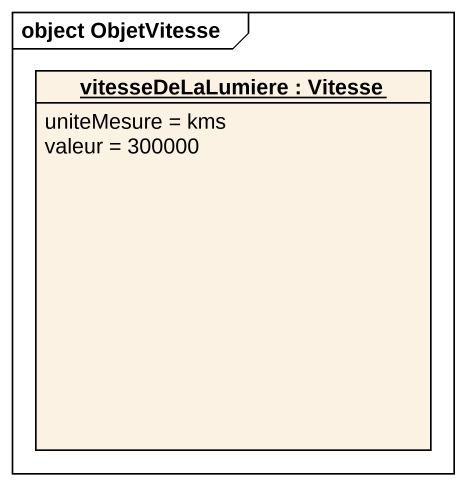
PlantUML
@startuml
mainframe object ObjetVitesse
hide circle
hide empty members
object "vitesseDeLaLumiere : Vitesse" as vitesseDeLaLumiere {
  uniteMesure = kms
  valeur = 300000
}
@enduml
